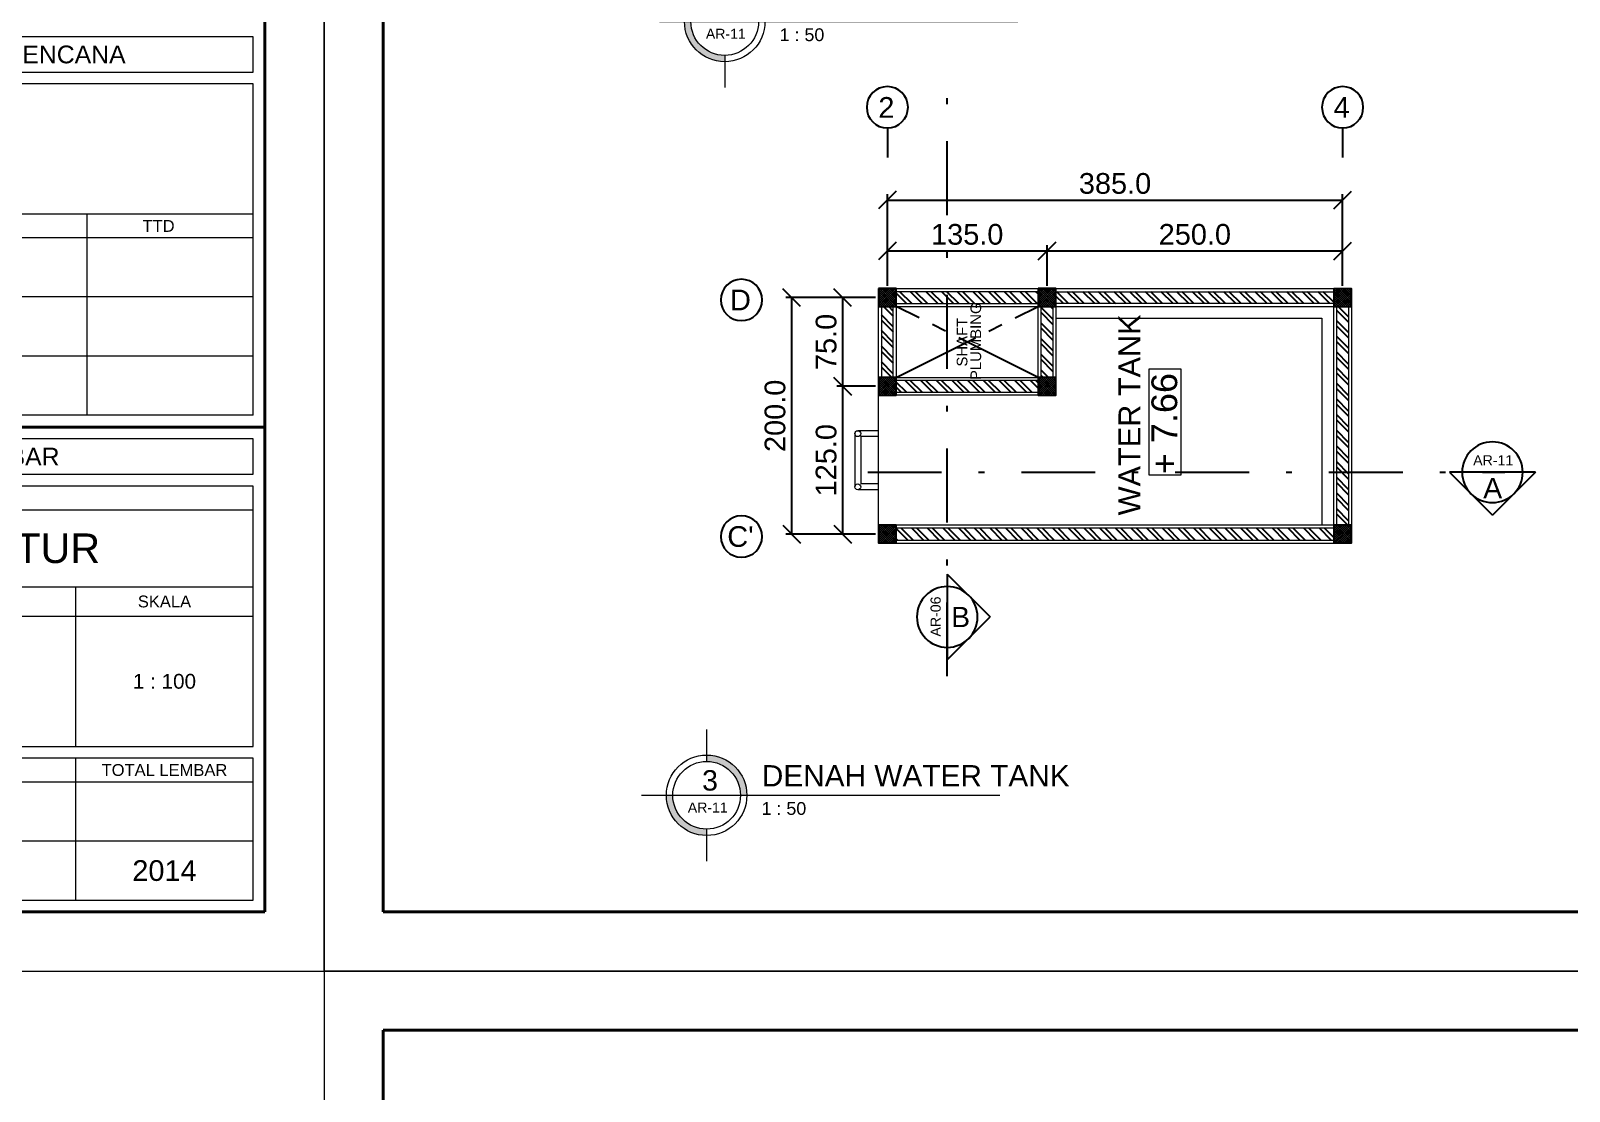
# Model space of a CAD drawing. Header units: inches. Extents: x 249 to 1192, y -18 to 440.
# Drawn here: x 496.26 to 522.28, y 168.46 to 186.39 of the extents above; entities that cross this region are included whole.
import ezdxf
from ezdxf.enums import TextEntityAlignment as Align

# ---------------------------------------------------------------- set-up
doc = ezdxf.new("R2010")
doc.units = ezdxf.units.IN
doc.header["$MEASUREMENT"] = 0
doc.linetypes.add('CENTER2', pattern=[1.125, 0.75, -0.125, 0.125, -0.125])
doc.linetypes.add('DASHDOT', pattern=[1, 0.5, -0.25, 0, -0.25])
for name, color, linetype, lineweight in [('ARSIR BETON', 8, 'Continuous', 0), ('BESI', 201, 'Continuous', 0), ('DIMENSI', 85, 'Continuous', 20), ('DINDING', 6, 'Continuous', 0), ('DINDING2', 137, 'Continuous', 20), ('GRS KOP', 1, 'Continuous', 40), ('KOP', 7, 'Continuous', 20), ('TEXT (KET. RUANG)', 7, 'Continuous', 5), ('TEXT (KETERANGAN)', 7, 'Continuous', 25)]:
    doc.layers.add(name, color=color, linetype=linetype, lineweight=lineweight)
for name, color, linetype in [('ARSIR DINDING', 64, 'Continuous'), ('AS', 15, 'CENTER2'), ('KOLOM', 5, 'Continuous')]:
    doc.layers.add(name, color=color, linetype=linetype)
doc.styles.add('ARIAL', font='arial.ttf')
doc.styles.add('S', font='SIMPLEX', dxfattribs={"width": 1.1})
doc.styles.get("Standard").update_dxf_attribs({"font": 'arial.ttf'})
doc.dimstyles.new('UK. GDG PERTEMUAN', dxfattribs={"dimtxt": 0.5, "dimasz": 0.5, "dimexe": 0.5, "dimexo": 0.05, "dimgap": 0.1, "dimtad": 2, "dimdec": 0, "dimlfac": 100, "dimzin": 0, "dimdsep": 46, "dimtxsty": 'Standard', "dimblk": 'OBLIQUE', "dimcen": 0.09, "dimclrd": 8, "dimclre": 256, "dimclrt": 256, "dimadec": 0, "dimazin": 0, "dimtfac": 1, "dimtdec": 0, "dimtofl": 0, "dimtmove": 0, "dimatfit": 3, "dimldrblk": 'OBLIQUE', "dimfxl": 0, "dimtolj": 1, "dimtzin": 0, "dimarcsym": 0})

# ---------------------------------------------------------------- blocks, each defined once
blk = doc.blocks.new('KOP-ARS')
at = {"layer": 'GRS KOP'}
for p, q in [((83, 54), (1, 54)), ((1, 54), (1, 1)), ((83, 1), (83, 54)), ((73, 9.2), (83, 9.2)), ((1, 1), (83, 1))]:
    blk.add_line(p, q, dxfattribs=at)
at = {"layer": 'KOP'}
for p, q in [((82.8, 15), (73.2, 15)), ((82.8, 9.4), (82.8, 15)), ((82.8, 12.8), (73.2, 12.8)), ((79.993, 9.4), (79.993, 12.8)), ((82.8, 12.4), (73.2, 12.4)), ((82.8, 11.4), (73.2, 11.4)), ((82.8, 10.4), (73.2, 10.4)), ((82.8, 9.4), (73.2, 9.4)), ((73.2, 7.8), (82.8, 7.8)), ((73.2, 6.5), (82.8, 6.5)), ((79.8, 3.8), (79.8, 6.5)), ((73.2, 6), (82.8, 6)), ((79.8, 1.2), (79.8, 3.6)), ((73.2, 3.2), (82.8, 3.2)), ((73.2, 2.2), (82.8, 2.2))]:
    blk.add_line(p, q, dxfattribs=at)
for points in [[(0, 0), (84, 0), (84, 55), (0, 55)], [(73.2, 15.2), (82.8, 15.2), (82.8, 15.8), (73.2, 15.8)], [(73.2, 8.4), (82.8, 8.4), (82.8, 9), (73.2, 9)], [(73.2, 3.8), (82.8, 3.8), (82.8, 8.2), (73.2, 8.2)], [(73.2, 1.2), (82.8, 1.2), (82.8, 3.6), (73.2, 3.6)]]:
    blk.add_lwpolyline(points, close=True, dxfattribs=at)
for s, height, p in [('KONSULTAN PERENCANA', 0.3, (78, 15.5)), ('TTD', 0.2, (81.2, 12.6)), ('DATA GAMBAR', 0.3, (78, 8.7)), ('ARSITEKTUR', 0.5, (78, 7.15)), ('SKALA', 0.2, (81.3, 6.25)), ('TOTAL LEMBAR', 0.2, (81.3, 3.4))]:
    blk.add_text(s, height=height, dxfattribs=at).set_placement(p, align=Align.MIDDLE)
for tag, height, p in [('SUKMA', 0.2, (78, 9.9)), ('1:100', 0.25, (81.3, 5.5)), ('1:100', 0.25, (81.3, 4.9)), ('1:100', 0.25, (81.3, 4.3)), ('AR-01', 0.35, (78.15, 2.7)), ('10', 0.35, (81.3, 2.7)), ('2012', 0.35, (81.3, 1.7))]:
    blk.add_attdef(tag, text='', height=height, dxfattribs=at).set_placement(p, align=Align.MIDDLE)
for p in [(73.7, 5.325), (73.7, 4.725), (73.7, 4.125)]:
    blk.add_attdef('-', p, '', height=0.35, dxfattribs=at)
blk = doc.blocks.new('JUDUL GAMBAR')
at = {"layer": 'DIMENSI'}
h = blk.add_hatch(color=256, dxfattribs=at)
h.paths.add_polyline_path([(-32.945, 252.895), (-32.945, 253.045, -0.414214), (-33.739, 253.838), (-33.889, 253.838, 0.414214)])
h.paths.add_polyline_path([(-32.945, 254.781), (-32.945, 254.631, -0.414214), (-32.152, 253.838), (-32.002, 253.838, 0.414214)])
for points in [[(-32.945, 255.382), (-32.945, 254.631)], [(-34.474, 253.838), (-26.071, 253.838)], [(-32.945, 253.045), (-32.945, 252.294)]]:
    blk.add_lwpolyline(points, dxfattribs=at)
for radius in [0.943, 0.793]:
    blk.add_circle((-32.945, 253.838), radius, dxfattribs=at)
at = {"layer": 'DIMENSI', "style": 'ARIAL'}
for tag, height, p in [('NO', 0.478, (-32.866, 254.188)), ('AR', 0.236, (-32.919, 253.551))]:
    blk.add_attdef(tag, text='', height=height, dxfattribs=at).set_placement(p, align=Align.MIDDLE_CENTER)
for tag, height, p in [('JUDUL', 0.5, (-31.652, 253.895)), ('SKALA', 0.3, (-31.658, 253.289))]:
    blk.add_attdef(tag, text='', height=height, dxfattribs=at).set_placement(p, align=Align.BOTTOM_LEFT)
blk = doc.blocks.new('K2')
at = {"layer": 'ARSIR BETON'}
h = blk.add_hatch(dxfattribs=at)
h.set_pattern_fill('ANSI37', color=256, scale=0.1, style=0)
h.set_pattern_definition([(45, (-38.743626, 268.082874), (-0.0088388, 0.0088388), []), (135, (-38.743626, 268.082874), (-0.0088388, -0.0088388), [])])
h.paths.add_polyline_path([(-38.594, 268.233), (-38.744, 268.233), (-38.744, 268.083), (-38.594, 268.083)])
at = {"layer": 'KOLOM'}
blk.add_lwpolyline([(-38.744, 268.083), (-38.594, 268.083), (-38.594, 268.233), (-38.744, 268.233)], close=True, dxfattribs=at)
blk = doc.blocks.new('K15')
at = {"layer": 'ARSIR BETON'}
h = blk.add_hatch(dxfattribs=at)
h.set_pattern_fill('ANSI37', color=256, scale=0.1, angle=180, style=0)
h.set_pattern_definition([(225, (665.191469, 113.346442), (0.0088388, -0.00883884), []), (315, (665.191469, 113.346442), (0.00883884, 0.0088388), [])])
h.paths.add_polyline_path([(665.316, 113.496), (665.266, 113.496), (665.266, 113.346), (665.316, 113.346)])
h.paths.add_polyline_path([(665.266, 113.496), (665.216, 113.496), (665.216, 113.346), (665.266, 113.346)])
h.paths.add_polyline_path([(665.216, 113.496), (665.191, 113.496), (665.191, 113.346), (665.216, 113.346)])
h.paths.add_polyline_path([(665.341, 113.496), (665.316, 113.496), (665.316, 113.496), (665.316, 113.346), (665.341, 113.346)])
at = {"layer": 'KOLOM'}
blk.add_lwpolyline([(665.191, 113.346), (665.341, 113.346), (665.341, 113.496), (665.191, 113.496)], close=True, dxfattribs=at)
blk = doc.blocks.new('watertank')
at = {"layer": 'ARSIR DINDING'}
h = blk.add_hatch(dxfattribs=at)
h.set_pattern_fill('ANSI32', color=256, scale=0.25, style=0)
h.set_pattern_definition([(45, (646.67234, 119.36291), (-0.066291, 0.066291), []), (45, (646.71653, 119.36291), (-0.066291, 0.066291), [])])
h.paths.add_polyline_path([(647.272, 119.463), (646.672, 119.463), (646.672, 119.363), (647.272, 119.363)])
h = blk.add_hatch(dxfattribs=at)
h.set_pattern_fill('ANSI32', color=256, scale=0.25, style=0)
h.set_pattern_definition([(45, (645.29734, 115.51291), (-0.0662913, 0.0662913), []), (45, (645.34153, 115.51291), (-0.0662913, 0.0662913), [])])
h.paths.add_polyline_path([(647.272, 115.513), (645.422, 115.513), (645.422, 115.613), (647.272, 115.613)])
h.paths.add_polyline_path([(645.297, 115.638), (645.397, 115.638), (645.397, 119.338), (645.297, 119.338)])
h.paths.add_polyline_path([(647.297, 117.988), (647.397, 117.988), (647.397, 115.638), (647.297, 115.638)])
h.paths.add_polyline_path([(646.647, 119.338), (646.547, 119.338), (646.547, 118.138), (646.647, 118.138)])
h.paths.add_polyline_path([(646.672, 118.113), (647.272, 118.113), (647.272, 118.013), (646.672, 118.013)])
h.paths.add_polyline_path([(647.297, 118.138), (647.397, 118.138), (647.397, 119.338), (647.297, 119.338)])
at = {"layer": 'AS'}
for points in [[(646.672, 118.138), (647.272, 119.338)], [(646.672, 119.338), (647.272, 118.138)]]:
    blk.add_lwpolyline(points, dxfattribs=at)
at = {"layer": 'BESI'}
for p, q in [((645.722, 119.488), (645.722, 119.663)), ((646.197, 119.688), (645.747, 119.688)), ((646.172, 119.638), (645.772, 119.638)), ((645.772, 119.488), (645.772, 119.638)), ((646.172, 119.488), (646.172, 119.638)), ((646.222, 119.488), (646.222, 119.663))]:
    blk.add_line(p, q, dxfattribs=at)
for centre in [(645.747, 119.663), (646.197, 119.663)]:
    blk.add_circle(centre, 0.025, dxfattribs=at)
at = {"layer": 'DINDING'}
for points in [[(645.422, 119.338), (645.422, 119.488), (646.522, 119.488), (646.522, 119.338)], [(647.172, 117.988), (647.172, 115.738), (645.422, 115.738)]]:
    blk.add_lwpolyline(points, dxfattribs=at)
for points in [[(647.272, 119.338), (646.672, 119.338), (646.672, 119.488), (647.272, 119.488)], [(645.272, 115.638), (645.422, 115.638), (645.422, 119.338), (645.272, 119.338)], [(646.522, 119.338), (646.672, 119.338), (646.672, 118.138), (646.522, 118.138)], [(647.272, 118.138), (647.422, 118.138), (647.422, 119.338), (647.272, 119.338)], [(646.672, 118.138), (647.272, 118.138), (647.272, 117.988), (646.672, 117.988)], [(647.272, 115.638), (647.422, 115.638), (647.422, 117.988), (647.272, 117.988)], [(645.422, 115.638), (647.272, 115.638), (647.272, 115.488), (645.422, 115.488)]]:
    blk.add_lwpolyline(points, close=True, dxfattribs=at)
at = {"layer": 'DINDING2'}
for points in [[(647.272, 119.463), (646.672, 119.463), (646.672, 119.363), (647.272, 119.363)], [(645.297, 115.638), (645.397, 115.638), (645.397, 119.338), (645.297, 119.338)], [(646.647, 119.338), (646.547, 119.338), (646.547, 118.138), (646.647, 118.138)], [(647.297, 118.138), (647.397, 118.138), (647.397, 119.338), (647.297, 119.338)], [(646.672, 118.113), (647.272, 118.113), (647.272, 118.013), (646.672, 118.013)], [(647.297, 117.988), (647.397, 117.988), (647.397, 115.638), (647.297, 115.638)], [(647.272, 115.513), (645.422, 115.513), (645.422, 115.613), (647.272, 115.613)]]:
    blk.add_lwpolyline(points, close=True, dxfattribs=at)
at = {"layer": 'TEXT (KET. RUANG)', "color": 1}
blk.add_lwpolyline([(645.846, 117.2), (646.744, 117.2), (646.744, 116.93), (645.846, 116.93)], close=True, dxfattribs=at)
at = {"rotation": 179.9999724896534}
for p in [(606.679, 387.571), (607.929, 387.571), (608.679, 387.571), (607.929, 386.221), (608.679, 386.221), (606.679, 383.721)]:
    blk.add_blockref('K2', p, dxfattribs=at)
at = {"layer": 'DINDING2'}
blk.add_blockref('K15', (-17.919, 2.141), dxfattribs=at)
at = {"layer": 'TEXT (KET. RUANG)'}
for s, p in [('SHAFT', (646.764, 118.736)), ('PLUMBING', (646.65, 118.62))]:
    blk.add_text(s, height=0.0899, dxfattribs=at).set_placement(p)
for s, height, p in [('WATER TANK', 0.1855, (645.506, 117.273)), ('+ 7.66', 0.2178, (645.855, 116.962))]:
    blk.add_text(s, height=height, rotation=0.0015, dxfattribs=at).set_placement(p)
blk = doc.blocks.new('_Oblique')
at = {"color": 0, "linetype": 'ByBlock', "lineweight": -2}
blk.add_line((-0.5, -0.5), (0.5, 0.5), dxfattribs=at)
blk = doc.blocks.new('*D352')
at = {"layer": 'DEFPOINTS', "color": 0}
for p in [(513.445, 182.665), (510.745, 182.027), (513.445, 182.027)]:
    blk.add_point(p, dxfattribs=at)
at = {"layer": 'DIMENSI', "lineweight": -2}
for p, q in [((510.745, 182.077), (510.745, 182.765)), ((513.445, 182.077), (513.445, 182.765))]:
    blk.add_line(p, q, dxfattribs=at)
at = {"layer": 'DIMENSI', "color": 8, "lineweight": -2}
blk.add_line((510.745, 182.665), (513.445, 182.665), dxfattribs=at)
at = {"layer": 'DIMENSI', "color": 8, "lineweight": -2, "xscale": 0.3, "yscale": 0.3, "zscale": 0.3, "rotation": 180}
blk.add_blockref('_Oblique', (510.745, 182.665), dxfattribs=at)
at = {"layer": 'DIMENSI', "color": 8, "lineweight": -2, "xscale": 0.3, "yscale": 0.3, "zscale": 0.3}
blk.add_blockref('_Oblique', (513.445, 182.665), dxfattribs=at)
at = {"layer": 'DIMENSI', "insert": (512.095, 182.944), "char_height": 0.35, "attachment_point": 5}
blk.add_mtext('\\A1;135.0', dxfattribs=at)
blk = doc.blocks.new('*D353')
at = {"layer": 'DEFPOINTS', "color": 0}
for p in [(518.445, 182.665), (513.445, 182.027), (518.445, 182.027)]:
    blk.add_point(p, dxfattribs=at)
at = {"layer": 'DIMENSI', "lineweight": -2}
for p, q in [((513.445, 182.077), (513.445, 182.765)), ((518.445, 182.077), (518.445, 182.765))]:
    blk.add_line(p, q, dxfattribs=at)
at = {"layer": 'DIMENSI', "color": 8, "lineweight": -2}
blk.add_line((513.445, 182.665), (518.445, 182.665), dxfattribs=at)
at = {"layer": 'DIMENSI', "color": 8, "lineweight": -2, "xscale": 0.3, "yscale": 0.3, "zscale": 0.3, "rotation": 180}
blk.add_blockref('_Oblique', (513.445, 182.665), dxfattribs=at)
at = {"layer": 'DIMENSI', "color": 8, "lineweight": -2, "xscale": 0.3, "yscale": 0.3, "zscale": 0.3}
blk.add_blockref('_Oblique', (518.445, 182.665), dxfattribs=at)
at = {"layer": 'DIMENSI', "insert": (515.945, 182.944), "char_height": 0.35, "attachment_point": 5}
blk.add_mtext('\\A1;250.0', dxfattribs=at)
blk = doc.blocks.new('*D354')
at = {"layer": 'DEFPOINTS', "color": 0}
for p in [(509.989, 180.377), (510.595, 180.377), (510.595, 177.877)]:
    blk.add_point(p, dxfattribs=at)
at = {"layer": 'DIMENSI', "lineweight": -2}
for p, q in [((510.545, 180.377), (509.889, 180.377)), ((510.545, 177.877), (509.889, 177.877))]:
    blk.add_line(p, q, dxfattribs=at)
at = {"layer": 'DIMENSI', "color": 8, "lineweight": -2}
blk.add_line((509.989, 177.877), (509.989, 180.377), dxfattribs=at)
at = {"layer": 'DIMENSI', "color": 8, "lineweight": -2, "xscale": 0.3, "yscale": 0.3, "zscale": 0.3}
for p, rotation in [((509.989, 180.377), 90), ((509.989, 177.877), 270)]:
    blk.add_blockref('_Oblique', p, dxfattribs=dict(at, rotation=rotation))
at = {"layer": 'DIMENSI', "insert": (509.71, 179.127), "char_height": 0.35, "attachment_point": 5, "rotation": 90}
blk.add_mtext('\\A1;125.0', dxfattribs=at)
blk = doc.blocks.new('*D355')
at = {"layer": 'DEFPOINTS', "color": 0}
for p in [(509.989, 181.877), (510.595, 181.877), (510.595, 180.377)]:
    blk.add_point(p, dxfattribs=at)
at = {"layer": 'DIMENSI', "lineweight": -2}
for p, q in [((510.545, 181.877), (509.889, 181.877)), ((510.545, 180.377), (509.889, 180.377))]:
    blk.add_line(p, q, dxfattribs=at)
at = {"layer": 'DIMENSI', "color": 8, "lineweight": -2}
blk.add_line((509.989, 180.377), (509.989, 181.877), dxfattribs=at)
at = {"layer": 'DIMENSI', "color": 8, "lineweight": -2, "xscale": 0.3, "yscale": 0.3, "zscale": 0.3}
for p, rotation in [((509.989, 181.877), 90), ((509.989, 180.377), 270)]:
    blk.add_blockref('_Oblique', p, dxfattribs=dict(at, rotation=rotation))
at = {"layer": 'DIMENSI', "insert": (509.71, 181.127), "char_height": 0.35, "attachment_point": 5, "rotation": 90}
blk.add_mtext('\\A1;75.0', dxfattribs=at)
blk = doc.blocks.new('*D356')
at = {"layer": 'DEFPOINTS', "color": 0}
for p in [(510.595, 181.877), (509.125, 177.877), (510.595, 177.877)]:
    blk.add_point(p, dxfattribs=at)
at = {"layer": 'DIMENSI', "lineweight": -2}
for p, q in [((510.545, 181.877), (509.025, 181.877)), ((510.545, 177.877), (509.025, 177.877))]:
    blk.add_line(p, q, dxfattribs=at)
at = {"layer": 'DIMENSI', "color": 8, "lineweight": -2}
blk.add_line((509.125, 181.877), (509.125, 177.877), dxfattribs=at)
at = {"layer": 'DIMENSI', "color": 8, "lineweight": -2, "xscale": 0.3, "yscale": 0.3, "zscale": 0.3}
for p, rotation in [((509.125, 181.877), 90), ((509.125, 177.877), 270)]:
    blk.add_blockref('_Oblique', p, dxfattribs=dict(at, rotation=rotation))
at = {"layer": 'DIMENSI', "insert": (508.846, 179.877), "char_height": 0.35, "attachment_point": 5, "rotation": 90}
blk.add_mtext('\\A1;200.0', dxfattribs=at)
blk = doc.blocks.new('*D357')
at = {"layer": 'DEFPOINTS', "color": 0}
for p in [(518.445, 183.526), (510.745, 182.027), (518.445, 182.027)]:
    blk.add_point(p, dxfattribs=at)
at = {"layer": 'DIMENSI', "lineweight": -2}
for p, q in [((510.745, 182.077), (510.745, 183.626)), ((518.445, 182.077), (518.445, 183.626))]:
    blk.add_line(p, q, dxfattribs=at)
at = {"layer": 'DIMENSI', "color": 8, "lineweight": -2}
blk.add_line((510.745, 183.526), (518.445, 183.526), dxfattribs=at)
at = {"layer": 'DIMENSI', "color": 8, "lineweight": -2, "xscale": 0.3, "yscale": 0.3, "zscale": 0.3, "rotation": 180}
blk.add_blockref('_Oblique', (510.745, 183.526), dxfattribs=at)
at = {"layer": 'DIMENSI', "color": 8, "lineweight": -2, "xscale": 0.3, "yscale": 0.3, "zscale": 0.3}
blk.add_blockref('_Oblique', (518.445, 183.526), dxfattribs=at)
at = {"layer": 'DIMENSI', "insert": (514.595, 183.805), "char_height": 0.35, "attachment_point": 5}
blk.add_mtext('\\A1;385.0', dxfattribs=at)
blk = doc.blocks.new('NAV')
blk.add_circle((0, -0.4), 0.35)
at = {"style": 'S', "width": 0.75, "flags": 4}
blk.add_attdef('AV', text='', height=0.3, dxfattribs=at).set_placement((0, -0.4), align=Align.MIDDLE)
blk = doc.blocks.new('Npa')
for p, q in [((-0.849, 0), (0, 0.849)), ((0.849, 0), (0, 0.849)), ((0.849, 0), (-0.849, 0))]:
    blk.add_line(p, q)
blk.add_circle((0, 0), 0.6)
at = {"style": 'S', "width": 0.75, "flags": 4}
for tag, height, p in [('NO', 0.3, (0.005, 0.113)), ('NOLBR', 0.2, (0.005, -0.334))]:
    blk.add_attdef(tag, text='', height=height, dxfattribs=at).set_placement(p, align=Align.CENTER)

msp = doc.modelspace()

# ---------------------------------------------------------------- linework, layer by layer
at = {"layer": 'TEXT (KETERANGAN)', "linetype": 'DASHDOT', "ltscale": 2.5}
for points in [[(511.7573, 175.4733), (511.7573, 185.8398)], [(510.4118, 178.9235), (521.1871, 178.9235)]]:
    msp.add_lwpolyline(points, dxfattribs=at)
at = {"layer": 'TEXT (KETERANGAN)'}
for points in [[(510.7445, 184.7448), (510.7445, 184.2448)], [(518.4445, 184.7448), (518.4445, 184.2448)]]:
    msp.add_lwpolyline(points, dxfattribs=at)

# ---------------------------------------------------------------- block references
at = {"xscale": 0.7214242191668478, "yscale": 0.7214242191668478, "zscale": 0.7214242191668478}
for p, values in [((531.7607, 3.4196), {'AR': 'AR-11', 'NO': '2', 'SKALA': '1 : 50', 'JUDUL': 'DENAH TOILET LT.2'}), ((531.4552, -9.6641), {'AR': 'AR-11', 'NO': '3', 'SKALA': '1 : 50', 'JUDUL': 'DENAH WATER TANK'})]:
    msp.add_blockref('JUDUL GAMBAR', p, dxfattribs=at).add_auto_attribs(values)
at = {"layer": 'DINDING2', "xscale": 2, "yscale": 2, "zscale": 2, "rotation": 90}
msp.add_blockref('watertank', (749.5703, -1112.8175), dxfattribs=at)
at = {"layer": 'KOP'}
ref = msp.add_blockref('KOP-ARS', (417.2179, 170.4885), dxfattribs=at)
ref.add_attrib('1:100', '1 : 100', dxfattribs={"height": 0.25}).set_placement((498.5179, 175.3885), align=Align.MIDDLE)
ref.add_attrib('2012', '2014', dxfattribs={"height": 0.35}).set_placement((498.5179, 172.1885), align=Align.MIDDLE)
for p in [(501.2179, 170.4885), (501.2179, 115.4885)]:
    msp.add_blockref('KOP-ARS', p, dxfattribs=at)
at = {"layer": 'TEXT (KETERANGAN)'}
ref = msp.add_blockref('NAV', (510.7445, 185.4948), dxfattribs=dict(at, xscale=-1))
ref.add_attrib('AV', '2', dxfattribs={"layer": '0', "height": 0.35, "flags": 4}).set_placement((510.728, 185.0948), align=Align.MIDDLE)
ref = msp.add_blockref('NAV', (518.4445, 185.4948), dxfattribs=dict(at, xscale=-1))
ref.add_attrib('AV', '4', dxfattribs={"layer": '0', "height": 0.35, "flags": 4}).set_placement((518.428, 185.0948), align=Align.MIDDLE)
ref = msp.add_blockref('NAV', (508.2769, 182.2368), dxfattribs=dict(at, xscale=-1))
ref.add_attrib('AV', 'D', dxfattribs={"layer": '0', "height": 0.35, "flags": 4}).set_placement((508.2603, 181.8368), align=Align.MIDDLE)
ref = msp.add_blockref('Npa', (520.9785, 178.9235), dxfattribs=dict(at, xscale=-0.8559388005003257, yscale=0.8559388005003257, zscale=0.8559388005003257, rotation=180))
ref.add_attrib('NO', 'A', dxfattribs={"layer": '0', "height": 0.3424, "flags": 4}).set_placement((520.9826, 178.4845), align=Align.CENTER)
ref.add_attrib('NOLBR', 'AR-11', dxfattribs={"layer": '0', "height": 0.17119, "flags": 4}).set_placement((520.9912, 179.0406), align=Align.CENTER)
ref = msp.add_blockref('NAV', (508.2769, 178.2368), dxfattribs=dict(at, xscale=-1))
ref.add_attrib('AV', "C'", dxfattribs={"layer": '0', "height": 0.35, "flags": 4}).set_placement((508.2603, 177.8368), align=Align.MIDDLE)
ref = msp.add_blockref('Npa', (511.7573, 176.4761), dxfattribs=dict(at, xscale=-0.8559388005003257, yscale=0.8559388005003257, zscale=0.8559388005003257, rotation=270))
ref.add_attrib('NO', 'B', dxfattribs={"layer": '0', "height": 0.3424, "flags": 4}).set_placement((512.143, 176.4756), align=Align.MIDDLE_RIGHT)
ref.add_attrib('NOLBR', 'AR-06', dxfattribs={"layer": '0', "height": 0.17119, "rotation": 90, "flags": 4}).set_placement((511.6461, 176.4836), align=Align.CENTER)

# ---------------------------------------------------------------- dimensions: what is measured, and where the dimension line sits
at = {"layer": 'DIMENSI'}
for base, p1, p2, angle, picture, middle in [((518.4445, 183.5259), (510.7445, 182.0272), (518.4445, 182.0272), 180, '*D357', (514.5945, 183.8047)), ((513.4445, 182.6649), (510.7445, 182.0272), (513.4445, 182.0272), 180, '*D352', (512.0945, 182.9437)), ((518.4445, 182.6649), (513.4445, 182.0272), (518.4445, 182.0272), 180, '*D353', (515.9445, 182.9436)), ((509.1245, 177.8772), (510.5945, 181.8772), (510.5945, 177.8772), 90, '*D356', (508.8458, 179.8772)), ((509.9889, 181.8772), (510.5945, 180.3772), (510.5945, 181.8772), 90, '*D355', (509.7102, 181.1272)), ((509.9889, 180.3772), (510.5945, 177.8772), (510.5945, 180.3772), 90, '*D354', (509.7102, 179.1272))]:
    dim = msp.add_linear_dim(base=base, p1=p1, p2=p2, angle=angle, dimstyle='UK. GDG PERTEMUAN', override={"dimtxt": 0.35, "dimasz": 0.3, "dimexe": 0.1, "dimdec": 1, "dimlfac": 50}, dxfattribs=at)
    dim.commit()
    dim.dimension.update_dxf_attribs({"geometry": picture, "text_midpoint": middle})

doc.saveas('drawing.dxf')
